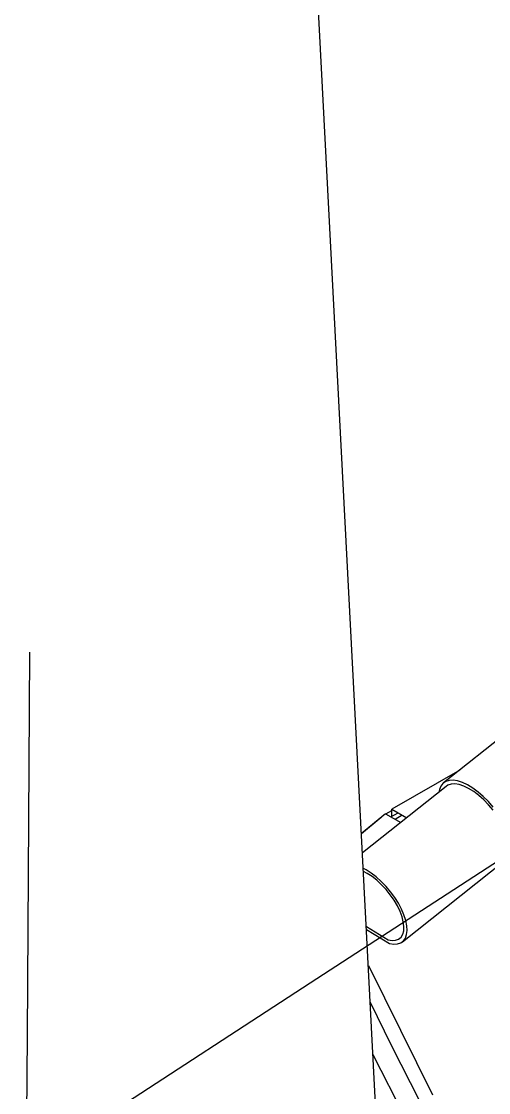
# Model space of a CAD drawing. Extents: x 0 to 258, y 0 to 184.
# Drawn here: x 49.01 to 56.93, y 92.03 to 110.17 of the extents above; entities that cross this region are included whole.
import ezdxf

# ---------------------------------------------------------------- set-up
doc = ezdxf.new("R2010")
doc.units = 0

msp = doc.modelspace()

# ---------------------------------------------------------------- linework, layer by layer
for p, q in [((55.073872, 90.700738), (53.568659, 119.437626)), ((57.277054, 98.153776), (56.165012, 97.271127)), ((56.438591, 97.488085), (55.289772, 96.82504)), ((56.155011, 97.262401), (56.118292, 97.216597)), ((56.203017, 97.294434), (56.155011, 97.262401)), ((56.261326, 97.312056), (56.203017, 97.294434)), ((56.29415, 97.248754), (56.239423, 97.230233)), ((56.328757, 97.314887), (56.261326, 97.312056)), ((56.358147, 97.252485), (56.29415, 97.248754)), ((56.403933, 97.302875), (56.328757, 97.314887)), ((56.429987, 97.241319), (56.358147, 97.252485)), ((56.485324, 97.276263), (56.403933, 97.302875)), ((56.571277, 97.235596), (56.485324, 97.276263)), ((56.211843, 97.21239), (54.791826, 96.085002)), ((56.093606, 97.157949), (56.08387, 97.110777)), ((56.118292, 97.216597), (56.093606, 97.157949)), ((56.239423, 97.230233), (56.21173, 97.212295)), ((56.508063, 97.215496), (56.429987, 97.241319)), ((56.590631, 97.175613), (56.508063, 97.215496)), ((56.660039, 97.181701), (56.571277, 97.235596)), ((56.675848, 97.122553), (56.590631, 97.175613)), ((56.749801, 97.115679), (56.660039, 97.181701)), ((56.761808, 97.057503), (56.675848, 97.122553)), ((56.838741, 97.038871), (56.749801, 97.115679)), ((56.846594, 96.981914), (56.761808, 97.057503)), ((56.925045, 96.952839), (56.838741, 97.038871)), ((56.928308, 96.897478), (56.846594, 96.981914)), ((57.006958, 96.859338), (56.925045, 96.952839)), ((57.005129, 96.806075), (56.928308, 96.897478)), ((55.17944, 96.747782), (54.774628, 96.414672)), ((55.133665, 96.710219), (55.110699, 96.692228)), ((55.17944, 96.747782), (55.438467, 96.598293)), ((55.185526, 96.744343), (55.289772, 96.804403)), ((55.273897, 96.693278), (55.395869, 96.763657)), ((55.289772, 96.82504), (55.541125, 96.679784)), ((55.289772, 96.684282), (55.289772, 96.82504)), ((55.466513, 96.722911), (55.344805, 96.652532)), ((54.774628, 96.41573), (55.110649, 96.69222)), ((55.110649, 96.69222), (55.111443, 96.691955)), ((54.853188, 95.796193), (54.80568, 95.820614)), ((54.938405, 95.743134), (54.853188, 95.796193)), ((55.469159, 94.579789), (57.206675, 95.959325)), ((54.871979, 95.73658), (54.808421, 95.76891)), ((54.953248, 95.684603), (54.871979, 95.73658)), ((55.024366, 95.678084), (54.938405, 95.743134)), ((55.034973, 95.620849), (54.953248, 95.684603)), ((55.109151, 95.602495), (55.024366, 95.678084)), ((55.115141, 95.546888), (55.034973, 95.620849)), ((55.190865, 95.518059), (55.109151, 95.602495)), ((55.191781, 95.464539), (55.115141, 95.546888)), ((55.267687, 95.426658), (55.190865, 95.518059)), ((55.263001, 95.375832), (55.191781, 95.464539)), ((55.327051, 95.282953), (55.263001, 95.375832)), ((55.337894, 95.330334), (55.267687, 95.426658)), ((55.382352, 95.188184), (55.327051, 95.282953)), ((55.399923, 95.231243), (55.337894, 95.330334)), ((55.427543, 95.093863), (55.382352, 95.188184)), ((55.452387, 95.131593), (55.399923, 95.231243)), ((55.46151, 95.002312), (55.427543, 95.093863)), ((55.494114, 95.033615), (55.452387, 95.131593)), ((55.483417, 94.915783), (55.46151, 95.002312)), ((55.492731, 94.836408), (55.483417, 94.915783)), ((55.524171, 94.939495), (55.494114, 95.033615)), ((55.541898, 94.851336), (55.524171, 94.939495)), ((54.857184, 94.8378), (55.224758, 94.612216)), ((54.85989, 94.786132), (55.250931, 94.550759)), ((55.444338, 94.659585), (55.47294, 94.706712)), ((55.47294, 94.706712), (55.489212, 94.76614)), ((55.489212, 94.76614), (55.492731, 94.836408)), ((55.539014, 94.700598), (55.546872, 94.771106)), ((55.546872, 94.771106), (55.541898, 94.851336)), ((55.224758, 94.612216), (55.292944, 94.60195)), ((55.250931, 94.550759), (55.32277, 94.539594)), ((55.292944, 94.60195), (55.353219, 94.606554)), ((55.32277, 94.539594), (55.38677, 94.543324)), ((55.353219, 94.606554), (55.404101, 94.625922)), ((55.38677, 94.543324), (55.441497, 94.561871)), ((55.404101, 94.625922), (55.444338, 94.659585)), ((55.441497, 94.561871), (55.48573, 94.594799)), ((55.48573, 94.594799), (55.518482, 94.641389)), ((55.518482, 94.641389), (55.539014, 94.700598)), ((54.891751, 94.177909), (55.980458, 91.989984)), ((55.284501, 92.824424), (54.924528, 93.552199)), ((55.768325, 91.867525), (55.284501, 92.824424)), ((56.767997, 89.152663), (54.971214, 92.662621))]:
    msp.add_line(p, q)
at = {"layer": 'frames'}
for p, q in [((49.142088, 97.570388), (49.154841, 99.486702)), ((49.123673, 94.80155), (49.142088, 97.570388)), ((53.904537, 93.883392), (59.450736, 97.486438)), ((49.111661, 92.995597), (49.123673, 94.80155)), ((49.01109, 90.704403), (53.904537, 93.883392)), ((49.096183, 90.667814), (49.111661, 92.995597))]:
    msp.add_line(p, q, dxfattribs=at)

doc.saveas('drawing.dxf')
